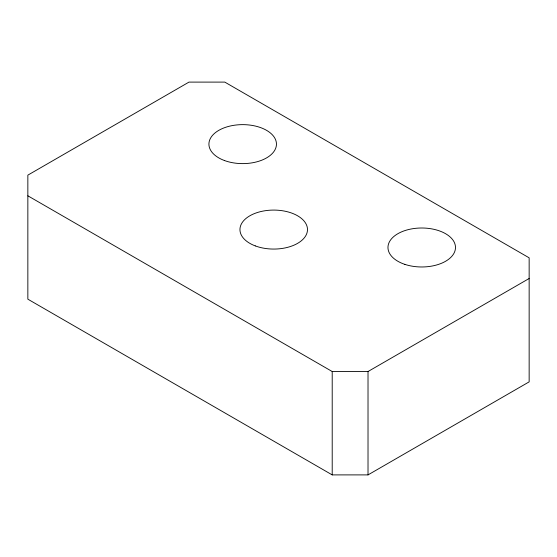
<?xml version="1.0" encoding="UTF-8"?>
<svg xmlns="http://www.w3.org/2000/svg" width="557" height="557" viewBox="0 0 557 557"><rect width="100%" height="100%" fill="white"/><g stroke="black" fill="none" stroke-linecap="round" stroke-linejoin="round"><path stroke-width="0.84" d="M27.85 195.806L332.209 371.526L368.017 371.526L529.15 278.5M368.017 474.898L529.15 381.865L529.15 257.828L224.791 82.102L188.983 82.102L27.85 175.135L27.85 299.172L332.209 474.898L368.017 474.898L368.017 371.526M332.209 371.526L332.209 474.898M224.45 160.527A33.761 19.488 0 0 0 276.411 145.043A33.761 19.488 0 0 0 227.214 126.801A33.761 19.488 0 0 0 224.45 160.527M404.848 264.366A33.761 19.488 0 0 0 455.487 247.489A33.761 19.488 0 0 0 404.848 230.612A33.761 19.488 0 0 0 404.848 264.366M255.28 245.902A33.761 19.488 0 0 0 307.436 230.633A33.761 19.488 0 0 0 258.462 212.189A33.761 19.488 0 0 0 255.28 245.902"/></g></svg>
